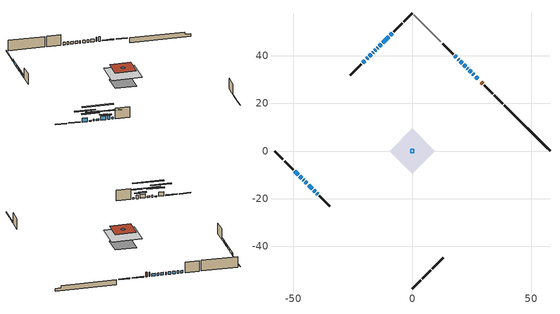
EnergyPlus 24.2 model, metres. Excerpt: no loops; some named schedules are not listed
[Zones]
conditioned space
 floor adiabatic (AdiabaticFloorConstruction): -9.53,0 0,9.53 9.53,0 0,-9.53 z3.65
 floor foundation (Slab1 construction): -6.78,0 0,6.78 6.78,0 0,-6.78 z-0.98
 wall outside (RimJoist1 construction): 0,-57.95 3.58,-54.38 / -57.95,0 -54.38,-3.58 / 0,57.95 -3.58,54.38 / 38.07,19.88 34.5,23.46 z1.21:1.51
 wall outside (RimJoist2 construction): 4.23,-53.72 7.84,-50.12 / -53.72,-4.23 -50.12,-7.84 / -4.23,53.72 -7.84,50.12 / 33.84,24.11 30.23,27.72 z1.21:1.51
 wall outside (AdiabaticWallConstruction 1): 29.58,28.38 29.12,28.83 / 28.47,29.49 28.3,29.65 z1.21:3.24
 wall outside (AdiabaticWallConstruction): 27.65,30.31 26.62,31.33 / 25.96,31.99 25.5,32.46 / 24.84,33.11 23.98,33.97 / 23.33,34.63 23.17,34.79 / 22.51,35.44 21.74,36.21 / -8.49,49.46 -9.32,48.63 / -9.98,47.98 -12.32,45.63 / -12.98,44.98 -13.79,44.16 / 21.09,36.87 20.28,37.67 / 19.63,38.32 19.26,38.69 / -14.45,43.51 -14.66,43.29 / -15.32,42.64 -15.7,42.25 / -16.36,41.6 -16.57,41.39 / -17.22,40.73 -18.02,39.93 / -18.68,39.27 -19.23,38.73 / -19.88,38.07 -20.88,37.07 / 18.61,39.35 17.87,40.09 z1.21:2.43; -49.46,-8.49 -47.9,-10.06 / -43.64,-14.32 -42.07,-15.88 z1.21:3.04; -47.24,-10.71 -46.59,-11.36 z1.21:1.49; -45.94,-12.02 -45.67,-12.29 z1.21:2; -45.01,-12.94 -44.29,-13.66 z1.21:1.85; -41.42,-16.54 -40.86,-17.1 z1.21:2.79; -40.2,-17.75 -39.73,-18.22 z1.21:1.87
 wall outside (Wall1 construction): 8.49,-49.46 12.96,-44.99 / -39.08,-18.88 -34.61,-23.34 / -21.54,36.42 -26,31.95 / 17.21,40.74 12.74,45.21 z1.21:6.09
 wall foundation (FoundationWall1 construction): 38.73,19.22,-0.98 38.73,19.22,1.21 56.03,1.92,1.21 56.03,1.92,0.23 57.95,0,0.23 57.95,0,-0.98
 wall adiabatic (Wall3 construction): 12.09,45.87 0.66,57.3 z1.21:6.09
 window (WindowConstruction): 27.65,30.31 26.62,31.33 z1.21:2.43
 window (WindowConstruction 7): 25.96,31.99 25.5,32.46 z1.21:2.43
 window (WindowConstruction 8): 24.84,33.11 23.98,33.97 z1.21:2.43
 window (WindowConstruction 9): 23.33,34.63 23.17,34.78 z1.21:2.43
 window (WindowConstruction 10): 22.51,35.44 21.75,36.21 z1.21:2.43
 window (WindowConstruction 11): -8.49,49.46 -9.32,48.63 z1.21:2.43
 window (WindowConstruction 12): -9.98,47.98 -12.32,45.63 z1.21:2.43
 window (WindowConstruction 13): -12.98,44.97 -13.79,44.16 z1.21:2.43
 window (WindowConstruction 14): -49.46,-8.49 -47.9,-10.06 z1.21:3.04
 window (WindowConstruction 15): -47.24,-10.71 -46.59,-11.36 z1.21:1.49
 window (WindowConstruction 1): 21.09,36.87 20.29,37.67 z1.21:2.43
 window (WindowConstruction 16): -45.94,-12.02 -45.67,-12.29 z1.21:2
 window (WindowConstruction 19): 19.63,38.33 19.26,38.69 z1.21:2.43
 window (WindowConstruction 20): -14.45,43.51 -14.66,43.29 z1.21:2.43
 window (WindowConstruction 21): -15.32,42.64 -15.7,42.25 z1.21:2.43
 window (WindowConstruction 22): -16.36,41.6 -16.56,41.39 z1.21:2.43
 window (WindowConstruction 23): -45.01,-12.94 -44.29,-13.66 z1.21:1.84
 window (WindowConstruction 2): -17.22,40.73 -18.02,39.93 z1.21:2.43
 window (WindowConstruction 3): -18.68,39.27 -19.22,38.73 z1.21:2.43
 window (WindowConstruction 4): -19.88,38.07 -20.88,37.07 z1.21:2.43
 window (WindowConstruction 5): -43.63,-14.32 -42.07,-15.88 z1.21:3.04
 window (WindowConstruction 6): -41.42,-16.54 -40.86,-17.09 z1.21:2.79
 window (WindowConstruction 17): -40.2,-17.75 -39.73,-18.22 z1.21:1.87
 window (WindowConstruction 18): 18.61,39.35 17.87,40.09 z1.21:2.43
 door (Door): 29.58,28.38 29.12,28.83 z1.21:3.24
 door (Door 1): 28.47,29.49 28.3,29.65 z1.21:3.24
 ceiling adiabatic (AdiabaticFloorConstruction): 0,-9.53 9.53,0 0,9.53 -9.53,0 z3.65
 roof outside (Roof1 construction): 0,6.68 -6.68,0 0,-6.68 6.68,0 z6.09
 roof outside (AdiabaticRoofConstruction): 0.66,-0.66 0.66,0.66 -0.66,0.66 -0.66,-0.66 z6.09
 skylight (SkylightConstruction): 0.65,-0.65 0.65,0.65 -0.65,0.65 -0.65,-0.65 z6.09
shading: -45.39,-12.56 -51.96,-5.99 -52.5,-6.53 -45.93,-13.1 z6.58; -44.09,-13.86 -49.74,-8.21 -50.28,-8.75 -44.63,-14.4 z5.03; -43.16,-14.79 -48.44,-9.52 -48.98,-10.05 -43.7,-15.33 z5.54; -39.7,-18.25 -49.6,-8.36 -50.13,-8.89 -40.24,-18.79 z8.33; -41.54,-16.42 -44.17,-13.78 -44.71,-14.32 -42.07,-16.96 z3.8; -40.32,-17.63 -41.95,-16 -42.49,-16.54 -40.86,-18.17 z3.54; -37.23,-20.72 -42.7,-15.25 -43.24,-15.79 -37.77,-21.26 z5.41
[Building]
Building 1: Terrain=Suburbs
[Site:Location]
Montreal Intl AP_QC: Latitude {deg}=45.47; Longitude {deg}=-73.74; Time Zone {hr}=-5; Elevation {m}=36; Keep Site Location Information=Yes
[Site:GroundTemperature:Shallow]
2.07863, -0.316383, -0.508184, 0.628371, 5.19101, 9.73239, 13.6695, 16.1636, 16.3755, 14.347, 10.5102, 6.10817
[Site:WaterMainsTemperature]
Calculation Method=Schedule; Temperature Schedule=mains temperature schedule
[Material] Roughness=Rough; Thermal Absorptance=0.9
Name | Thickness {m} | Conductivity {W/m-K} | Density {kg/m3} | Specific Heat {J/kg-K} | Solar Absorptance | Visible Absorptance
asphalt or fiberglass shingles | 0.00635 | 0.162714 | 1121.4 | 1465.45 | 0.4 | 0.4
asphalt or fiberglass shingles 1 | 0.00635 | 0.162714 | 1121.4 | 1465.45 | 0.7 | 0.7
concrete 4.0 in. | 0.1016 | 1.803125 | 2242.8 | 837.4 | 0.7 | 0.7
concrete 8.0 in. | 0.2032 | 1.803125 | 2242.8 | 837.4 | 0.7 | 0.7
door material | 0.04445 | 0.188738 | 512.64 | 1214.23 | 0.7 | 0.7
door material 1 | 0.04445 | 0.0639163 | 512.64 | 1214.23 | 0.7 | 0.7
floor covering | 0.0127 | 0.0433444 | 54.468 | 1339.84 | 0.6 | 0.6
floor rigid ins; roof rigid ins; wall rigid ins | 0.512978 | 0.029427 | 32.04 | 1214.23 | 0.7 | 0.7
floor stud and cavity | 0.1397 | 1.75129 | 37.0049 | 1207.88 | 0.7 | 0.7
furniture material conditioned space 1 | 0.1524 | 0.115458 | 640.8 | 1214.23 | 0.6 | 0.6
gypsum board | 0.0127 | 0.160291 | 801 | 837.4 | 0.6 | 0.6
osb sheathing 0.5 in. | 0.0127 | 0.115458 | 512.64 | 1214.23 | 0.7 | 0.7
osb sheathing 0.5 in. 1 | 0.0127 | 0.115458 | 512.64 | 1214.23 | 0.4 | 0.4
osb sheathing 0.75 in. | 0.01905 | 0.115458 | 512.64 | 1214.23 | 0.7 | 0.7
rim joist stud and cavity | 0.0508 | 0.107068 | 50.32683 | 1063.81 | 0.6 | 0.6
rim joist stud and cavity 1 | 0.0508 | 0.126838 | 50.32683 | 1063.81 | 0.6 | 0.6
roof stud and cavity | 0.2032 | 0.242979 | 78.34581 | 1123.46 | 0.7 | 0.7
roof stud and cavity 1 | 0.18415 | 1.7868 | 37.0049 | 1207.88 | 0.6 | 0.6
wall stud and cavity | 0.1397 | 0.0962846 | 139.0536 | 1170.24 | 0.7 | 0.7
wall stud and cavity 1 | 0.1397 | 0.0865624 | 139.0536 | 1170.24 | 0.7 | 0.7
wall stud and cavity 2 | 0.0889 | 0.380278 | 52.3479 | 1209.89 | 0.7 | 0.7
wall stud and cavity 3 | 0.0889 | 0.391764 | 83.0341 | 1211.67 | 0.7 | 0.7
wood siding | 0.0254 | 0.102417 | 544.68 | 1172.36 | 0.4 | 0.4
wood siding 1; wood siding 2; wood siding 3 | 0.0254 | 0.102417 | 544.68 | 1172.36 | 0.7 | 0.7
[WindowMaterial:SimpleGlazingSystem]
Name | U-Factor {W/m2-K} | Solar Heat Gain Coefficient
SkylightMaterial | 3.01054 | 0.7004
WindowMaterial | 5.42874 | 0.68
WindowMaterial 1 | 5.36741 | 0.66
WindowMaterial 10 | 5.36457 | 0.66
WindowMaterial 11 | 5.09146 | 0.6
WindowMaterial 12 | 4.014346 | 0.38
WindowMaterial 13 | 4.41294 | 0.46
WindowMaterial 14 | 5.28224 | 0.67
WindowMaterial 15 | 3.30573 | 0.65
WindowMaterial 16 | 3.034891 | 0.48
WindowMaterial 17 | 3.068959 | 0.4
WindowMaterial 18 | 3.026374 | 0.48
WindowMaterial 19 | 3.07407 | 0.4
WindowMaterial 2 | 5.23568 | 0.63
WindowMaterial 20 | 3.02808 | 0.48
WindowMaterial 3 | 5.49119 | 0.69
WindowMaterial 4 | 5.79042 | 0.75
WindowMaterial 5 | 5.31347 | 0.65
WindowMaterial 6 | 2.23202 | 0.34
WindowMaterial 7 | 2.0702 | 0.37
WindowMaterial 8 | 2.61813 | 0.23
WindowMaterial 9 | 2.07928 | 0.37
[Construction]
AdiabaticFloorConstruction: floor stud and cavity, floor rigid ins, osb sheathing 0.75 in., floor covering
AdiabaticRoofConstruction: asphalt or fiberglass shingles 1, roof rigid ins, osb sheathing 0.75 in., roof stud and cavity 1
AdiabaticWallConstruction: wood siding 2, wall rigid ins, wall stud and cavity 2, gypsum board
AdiabaticWallConstruction 1: wood siding 3, wall rigid ins, wall stud and cavity 2, gypsum board
Door: door material
Door 1: door material 1
FoundationWall1 construction: concrete 8.0 in.
furniture construction conditioned space 1: furniture material conditioned space 1
PartitionWallConstruction: gypsum board, wall stud and cavity 3, gypsum board
RimJoist1 construction: wood siding 1, rim joist stud and cavity
RimJoist2 construction: wood siding 1, rim joist stud and cavity 1
Roof1 construction: asphalt or fiberglass shingles, osb sheathing 0.75 in., roof stud and cavity, gypsum board
SkylightConstruction: SkylightMaterial
Slab1 construction: concrete 4.0 in.
Wall1 construction: wood siding, osb sheathing 0.5 in., wall stud and cavity, gypsum board
Wall3 construction: osb sheathing 0.5 in. 1, wall stud and cavity 1, gypsum board
WindowConstruction: WindowMaterial
WindowConstruction 1; WindowConstruction 2: WindowMaterial 1
WindowConstruction 10: WindowMaterial 9
WindowConstruction 11: WindowMaterial 10
WindowConstruction 12; WindowConstruction 14; WindowConstruction 5: WindowMaterial 4
WindowConstruction 13: WindowMaterial 11
WindowConstruction 15: WindowMaterial 12
WindowConstruction 16: WindowMaterial 13
WindowConstruction 17: WindowMaterial 14
WindowConstruction 18: WindowMaterial 15
WindowConstruction 19: WindowMaterial 16
WindowConstruction 20: WindowMaterial 17
WindowConstruction 21: WindowMaterial 18
WindowConstruction 22: WindowMaterial 19
WindowConstruction 23: WindowMaterial 20
WindowConstruction 3: WindowMaterial 2
WindowConstruction 4: WindowMaterial 3
WindowConstruction 6: WindowMaterial 5
WindowConstruction 7: WindowMaterial 6
WindowConstruction 8: WindowMaterial 7
WindowConstruction 9: WindowMaterial 8
[Zone]
conditioned space: Multiplier=1; Volume {m3}=764.3; Part of Total Floor Area=Yes
[Space]
conditioned space 1: Zone=conditioned space; Volume {m3}=764.3
[SurfaceProperty:ExposedFoundationPerimeter]
Slab1: Exposed Perimeter Calculation Method=TotalExposedPerimeter; Total Exposed Perimeter {m}=27.188
[InternalMass] Zone or ZoneList=conditioned space; Space or SpaceList=conditioned space 1
Name | Construction | Surface Area {m2}
furniture mass conditioned space 1 | furniture construction conditioned space 1 | 109.488
partition wall mass | PartitionWallConstruction | 273.72
[Lights]
interior lighting: Zone or ZoneList or Space or SpaceList=conditioned space 1; Schedule=interior lighting schedule; Design Level Calculation Method=LightingLevel; Lighting Level {W}=343.2; Return Air Fraction=0; Fraction Radiant=0.6; Fraction Visible=0.2; Fraction Replaceable=1
[People]
occupants: Zone or ZoneList or Space or SpaceList=conditioned space 1; Number of People Schedule=occupants schedule; Number of People Calculation Method=People; Number of People=3; Fraction Radiant=0.314171; Sensible Heat Fraction=0.56303; Activity Level Schedule=occupants activity schedule; Carbon Dioxide Generation Rate {m3/s-W}=0; Enable ASHRAE 55 Comfort Warnings=No; Mean Radiant Temperature Calculation Type=EnclosureAveraged
[ElectricEquipment] Zone or ZoneList or Space or SpaceList=conditioned space 1; Design Level Calculation Method=EquipmentLevel
Name | Schedule | Design Level {W} | Fraction Latent | Fraction Radiant | Fraction Lost
clothes dryer | clothes dryer schedule | 140.772 | 0.015 | 0.081 | 0.85
clothes washer | clothes washer schedule | 32.1985 | 0.03 | 0.162 | 0.7
cooking range | cooking range schedule | 208.969 | 0.08 | 0.432 | 0.2
dishwasher | dishwasher schedule | 66.8632 | 0.3 | 0.18 | 0.4
fridge | fridge schedule | 72.9452 | 0 | 0.6 | 0
mech vent bath fan 0 | mech vent bath fan 0 schedule | 50.2 | 0 | 0 | 1
mech vent bath fan 1 | mech vent bath fan 1 schedule | 50.2 | 0 | 0 | 1
mech vent house fan | mech vent house fan schedule | 0 | 0 | 0 | 1
mech vent house fan cfis | mech vent house fan cfis schedule | 0 | 0 | 0 | 0
misc plug loads | misc plug loads schedule | 494.7 | 0.045 | 0.513 | 0.1
whole house fan | Always On Discrete | 0 | 0 | 0 | 1
[OtherEquipment] Zone or ZoneList or Space or SpaceList=conditioned space 1; Design Level Calculation Method=EquipmentLevel
Name | Fuel Type | Schedule | Design Level {W} | Fraction Latent | Fraction Radiant | Fraction Lost
clothes dryer 1 | Electricity | clothes dryer schedule | 0 | 0.015 | 0.081 | 0.85
cooking range 1 | Electricity | cooking range schedule | 0 | 0.08 | 0.432 | 0.2
general water use latent | None | general water use schedule | 59.3978 | 1 | 0 | 0
general water use sensible | None | general water use schedule | -58.539 | 0 | 0.6 | 0
mech vent house fan latent load | None | Always On Discrete | 0 | 1 | 0 | 0
mech vent house fan sensible load | None | Always On Discrete | 0 | 0 | 0 | 0
water heater energy adjustment1 | NaturalGas | Always On Discrete | 0.01 | 0 | 0 | 1
[ZoneInfiltration:DesignFlowRate] Zone or ZoneList or Space or SpaceList=conditioned space 1; Schedule=Always On Discrete; Design Flow Rate Calculation Method=Flow/Zone; Design Flow Rate {m3/s}=0
infil flow; natural vent flow; whole house fan flow
[Foundation:Kiva]
Foundation Kiva 1: Initial Indoor Air Temperature {C}=18; Wall Height Above Grade {m}=1.21; Wall Depth Below Slab {m}=0.2032
[Foundation:Kiva:Settings]
Soil Conductivity {W/m-K}=0.849921; Soil Density {kg/m3}=1842.3; Soil Specific Heat {J/kg-K}=418.7; Ground Solar Absorptivity=0.9; Ground Thermal Absorptivity=0.9; Ground Surface Roughness {m}=0.03; Far-Field Width {m}=40; Deep-Ground Boundary Condition=ZeroFlux; Deep-Ground Depth {m}=40; Minimum Cell Dimension {m}=0.2; Maximum Cell Growth Coefficient=3; Simulation Timestep=Timestep
[Exterior:Lights]
exterior lighting: Schedule=exterior lighting schedule; Design Level {W}=75.6
[Schedule:Week:Daily]
interior lighting schedule Week Rule - Jan1-Jan27: interior lighting schedule day, interior lighting schedule day, interior lighting schedule day, interior lighting schedule day, interior lighting schedule day, interior lighting schedule day, interior lighting schedule day, interior lighting schedule default day, interior lighting schedule default day, interior lighting schedule default day, interior lighting schedule default day, interior lighting schedule default day
interior lighting schedule Week Rule - Jan28-Feb3: interior lighting schedule day, interior lighting schedule day, interior lighting schedule day, interior lighting schedule day, interior lighting schedule day 1, interior lighting schedule day 1, interior lighting schedule day 1, interior lighting schedule default day, interior lighting schedule default day, interior lighting schedule default day, interior lighting schedule default day, interior lighting schedule default day
interior lighting schedule Week Rule - Feb4-Feb24: interior lighting schedule day 1, interior lighting schedule day 1, interior lighting schedule day 1, interior lighting schedule day 1, interior lighting schedule day 1, interior lighting schedule day 1, interior lighting schedule day 1, interior lighting schedule default day, interior lighting schedule default day, interior lighting schedule default day, interior lighting schedule default day, interior lighting schedule default day
interior lighting schedule Week Rule - Feb25-Mar3: interior lighting schedule day 1, interior lighting schedule day 1, interior lighting schedule day 1, interior lighting schedule day 1, interior lighting schedule day 2, interior lighting schedule day 2, interior lighting schedule day 2, interior lighting schedule default day, interior lighting schedule default day, interior lighting schedule default day, interior lighting schedule default day, interior lighting schedule default day
interior lighting schedule Week Rule - Mar4-Mar31: interior lighting schedule day 2, interior lighting schedule day 2, interior lighting schedule day 2, interior lighting schedule day 2, interior lighting schedule day 2, interior lighting schedule day 2, interior lighting schedule day 2, interior lighting schedule default day, interior lighting schedule default day, interior lighting schedule default day, interior lighting schedule default day, interior lighting schedule default day
interior lighting schedule Week Rule - Apr1-Apr28: interior lighting schedule day 3, interior lighting schedule day 3, interior lighting schedule day 3, interior lighting schedule day 3, interior lighting schedule day 3, interior lighting schedule day 3, interior lighting schedule day 3, interior lighting schedule default day, interior lighting schedule default day, interior lighting schedule default day, interior lighting schedule default day, interior lighting schedule default day
interior lighting schedule Week Rule - Apr29-May5: interior lighting schedule day 3, interior lighting schedule day 3, interior lighting schedule day 4, interior lighting schedule day 4, interior lighting schedule day 4, interior lighting schedule day 4, interior lighting schedule day 4, interior lighting schedule default day, interior lighting schedule default day, interior lighting schedule default day, interior lighting schedule default day, interior lighting schedule default day
interior lighting schedule Week Rule - May6-May26: interior lighting schedule day 4, interior lighting schedule day 4, interior lighting schedule day 4, interior lighting schedule day 4, interior lighting schedule day 4, interior lighting schedule day 4, interior lighting schedule day 4, interior lighting schedule default day, interior lighting schedule default day, interior lighting schedule default day, interior lighting schedule default day, interior lighting schedule default day
interior lighting schedule Week Rule - May27-Jun2: interior lighting schedule day 4, interior lighting schedule day 4, interior lighting schedule day 4, interior lighting schedule day 4, interior lighting schedule day 4, interior lighting schedule day 5, interior lighting schedule day 5, interior lighting schedule default day, interior lighting schedule default day, interior lighting schedule default day, interior lighting schedule default day, interior lighting schedule default day
interior lighting schedule Week Rule - Jun3-Jun30: interior lighting schedule day 5, interior lighting schedule day 5, interior lighting schedule day 5, interior lighting schedule day 5, interior lighting schedule day 5, interior lighting schedule day 5, interior lighting schedule day 5, interior lighting schedule default day, interior lighting schedule default day, interior lighting schedule default day, interior lighting schedule default day, interior lighting schedule default day
interior lighting schedule Week Rule - Jul1-Jul28: interior lighting schedule day 6, interior lighting schedule day 6, interior lighting schedule day 6, interior lighting schedule day 6, interior lighting schedule day 6, interior lighting schedule day 6, interior lighting schedule day 6, interior lighting schedule default day, interior lighting schedule default day, interior lighting schedule default day, interior lighting schedule default day, interior lighting schedule default day
interior lighting schedule Week Rule - Jul29-Aug4: interior lighting schedule day 6, interior lighting schedule day 6, interior lighting schedule day 6, interior lighting schedule day 7, interior lighting schedule day 7, interior lighting schedule day 7, interior lighting schedule day 7, interior lighting schedule default day, interior lighting schedule default day, interior lighting schedule default day, interior lighting schedule default day, interior lighting schedule default day
interior lighting schedule Week Rule - Aug5-Aug25: interior lighting schedule day 7, interior lighting schedule day 7, interior lighting schedule day 7, interior lighting schedule day 7, interior lighting schedule day 7, interior lighting schedule day 7, interior lighting schedule day 7, interior lighting schedule default day, interior lighting schedule default day, interior lighting schedule default day, interior lighting schedule default day, interior lighting schedule default day
interior lighting schedule Week Rule - Aug26-Sep1: interior lighting schedule day 7, interior lighting schedule day 7, interior lighting schedule day 7, interior lighting schedule day 7, interior lighting schedule day 7, interior lighting schedule day 7, interior lighting schedule day 8, interior lighting schedule default day, interior lighting schedule default day, interior lighting schedule default day, interior lighting schedule default day, interior lighting schedule default day
interior lighting schedule Week Rule - Sep2-Sep29: interior lighting schedule day 8, interior lighting schedule day 8, interior lighting schedule day 8, interior lighting schedule day 8, interior lighting schedule day 8, interior lighting schedule day 8, interior lighting schedule day 8, interior lighting schedule default day, interior lighting schedule default day, interior lighting schedule default day, interior lighting schedule default day, interior lighting schedule default day
interior lighting schedule Week Rule - Sep30-Oct6: interior lighting schedule day 8, interior lighting schedule day 9, interior lighting schedule day 9, interior lighting schedule day 9, interior lighting schedule day 9, interior lighting schedule day 9, interior lighting schedule day 9, interior lighting schedule default day, interior lighting schedule default day, interior lighting schedule default day, interior lighting schedule default day, interior lighting schedule default day
interior lighting schedule Week Rule - Oct7-Oct27: interior lighting schedule day 9, interior lighting schedule day 9, interior lighting schedule day 9, interior lighting schedule day 9, interior lighting schedule day 9, interior lighting schedule day 9, interior lighting schedule day 9, interior lighting schedule default day, interior lighting schedule default day, interior lighting schedule default day, interior lighting schedule default day, interior lighting schedule default day
interior lighting schedule Week Rule - Oct28-Nov3: interior lighting schedule day 9, interior lighting schedule day 9, interior lighting schedule day 9, interior lighting schedule day 9, interior lighting schedule day 10, interior lighting schedule day 10, interior lighting schedule day 10, interior lighting schedule default day, interior lighting schedule default day, interior lighting schedule default day, interior lighting schedule default day, interior lighting schedule default day
interior lighting schedule Week Rule - Nov4-Nov24: interior lighting schedule day 10, interior lighting schedule day 10, interior lighting schedule day 10, interior lighting schedule day 10, interior lighting schedule day 10, interior lighting schedule day 10, interior lighting schedule day 10, interior lighting schedule default day, interior lighting schedule default day, interior lighting schedule default day, interior lighting schedule default day, interior lighting schedule default day
interior lighting schedule Week Rule - Nov25-Dec1: interior lighting schedule day 10, interior lighting schedule day 10, interior lighting schedule day 10, interior lighting schedule day 10, interior lighting schedule day 10, interior lighting schedule day 10, interior lighting schedule day 11, interior lighting schedule default day, interior lighting schedule default day, interior lighting schedule default day, interior lighting schedule default day, interior lighting schedule default day
interior lighting schedule Week Rule - Dec2-Dec31: interior lighting schedule day 11, interior lighting schedule day 11, interior lighting schedule day 11, interior lighting schedule day 11, interior lighting schedule day 11, interior lighting schedule day 11, interior lighting schedule day 11, interior lighting schedule default day, interior lighting schedule default day, interior lighting schedule default day, interior lighting schedule default day, interior lighting schedule default day
occupants schedule Week Rule - Jan1-Dec31: occupants schedule day, occupants schedule day, occupants schedule day, occupants schedule day, occupants schedule day, occupants schedule day, occupants schedule day, occupants schedule default day, occupants schedule default day, occupants schedule default day, occupants schedule default day, occupants schedule default day
clothes dryer schedule Week Rule - Jan1-Dec31: clothes dryer schedule day, clothes dryer schedule day, clothes dryer schedule day, clothes dryer schedule day, clothes dryer schedule day, clothes dryer schedule day, clothes dryer schedule day, clothes dryer schedule default day, clothes dryer schedule default day, clothes dryer schedule default day, clothes dryer schedule default day, clothes dryer schedule default day
clothes washer schedule Week Rule - Jan1-Dec31: clothes washer schedule day, clothes washer schedule day, clothes washer schedule day, clothes washer schedule day, clothes washer schedule day, clothes washer schedule day, clothes washer schedule day, clothes washer schedule default day, clothes washer schedule default day, clothes washer schedule default day, clothes washer schedule default day, clothes washer schedule default day
cooking range schedule Week Rule - Jan1-Dec31: cooking range schedule day, cooking range schedule day, cooking range schedule day, cooking range schedule day, cooking range schedule day, cooking range schedule day, cooking range schedule day, cooking range schedule default day, cooking range schedule default day, cooking range schedule default day, cooking range schedule default day, cooking range schedule default day
dishwasher schedule Week Rule - Jan1-Dec31: dishwasher schedule day, dishwasher schedule day, dishwasher schedule day, dishwasher schedule day, dishwasher schedule day, dishwasher schedule day, dishwasher schedule day, dishwasher schedule default day, dishwasher schedule default day, dishwasher schedule default day, dishwasher schedule default day, dishwasher schedule default day
mech vent bath fan 0 schedule Week Rule - Jan1-Dec31: mech vent bath fan 0 schedule day, mech vent bath fan 0 schedule day, mech vent bath fan 0 schedule day, mech vent bath fan 0 schedule day, mech vent bath fan 0 schedule day, mech vent bath fan 0 schedule day, mech vent bath fan 0 schedule day, mech vent bath fan 0 schedule default day, mech vent bath fan 0 schedule default day, mech vent bath fan 0 schedule default day, mech vent bath fan 0 schedule default day, mech vent bath fan 0 schedule default day
mech vent bath fan 1 schedule Week Rule - Jan1-Dec31: mech vent bath fan 1 schedule day, mech vent bath fan 1 schedule day, mech vent bath fan 1 schedule day, mech vent bath fan 1 schedule day, mech vent bath fan 1 schedule day, mech vent bath fan 1 schedule day, mech vent bath fan 1 schedule day, mech vent bath fan 1 schedule default day, mech vent bath fan 1 schedule default day, mech vent bath fan 1 schedule default day, mech vent bath fan 1 schedule default day, mech vent bath fan 1 schedule default day
misc plug loads schedule Week Rule - Jan1-Dec31: misc plug loads schedule day, misc plug loads schedule day, misc plug loads schedule day, misc plug loads schedule day, misc plug loads schedule day, misc plug loads schedule day, misc plug loads schedule day, misc plug loads schedule default day, misc plug loads schedule default day, misc plug loads schedule default day, misc plug loads schedule default day, misc plug loads schedule default day
general water use schedule Week Rule - Jan1-Dec31: general water use schedule day, general water use schedule day, general water use schedule day, general water use schedule day, general water use schedule day, general water use schedule day, general water use schedule day, general water use schedule default day, general water use schedule default day, general water use schedule default day, general water use schedule default day, general water use schedule default day
exterior lighting schedule Week Rule - Jan1-Jan27: exterior lighting schedule day, exterior lighting schedule day, exterior lighting schedule day, exterior lighting schedule day, exterior lighting schedule day, exterior lighting schedule day, exterior lighting schedule day, exterior lighting schedule default day, exterior lighting schedule default day, exterior lighting schedule default day, exterior lighting schedule default day, exterior lighting schedule default day
exterior lighting schedule Week Rule - Jan28-Feb3: exterior lighting schedule day, exterior lighting schedule day, exterior lighting schedule day, exterior lighting schedule day, exterior lighting schedule day 1, exterior lighting schedule day 1, exterior lighting schedule day 1, exterior lighting schedule default day, exterior lighting schedule default day, exterior lighting schedule default day, exterior lighting schedule default day, exterior lighting schedule default day
exterior lighting schedule Week Rule - Feb4-Feb24: exterior lighting schedule day 1, exterior lighting schedule day 1, exterior lighting schedule day 1, exterior lighting schedule day 1, exterior lighting schedule day 1, exterior lighting schedule day 1, exterior lighting schedule day 1, exterior lighting schedule default day, exterior lighting schedule default day, exterior lighting schedule default day, exterior lighting schedule default day, exterior lighting schedule default day
exterior lighting schedule Week Rule - Feb25-Mar3: exterior lighting schedule day 1, exterior lighting schedule day 1, exterior lighting schedule day 1, exterior lighting schedule day 1, exterior lighting schedule day 2, exterior lighting schedule day 2, exterior lighting schedule day 2, exterior lighting schedule default day, exterior lighting schedule default day, exterior lighting schedule default day, exterior lighting schedule default day, exterior lighting schedule default day
exterior lighting schedule Week Rule - Mar4-Mar31: exterior lighting schedule day 2, exterior lighting schedule day 2, exterior lighting schedule day 2, exterior lighting schedule day 2, exterior lighting schedule day 2, exterior lighting schedule day 2, exterior lighting schedule day 2, exterior lighting schedule default day, exterior lighting schedule default day, exterior lighting schedule default day, exterior lighting schedule default day, exterior lighting schedule default day
exterior lighting schedule Week Rule - Apr1-Apr28: exterior lighting schedule day 3, exterior lighting schedule day 3, exterior lighting schedule day 3, exterior lighting schedule day 3, exterior lighting schedule day 3, exterior lighting schedule day 3, exterior lighting schedule day 3, exterior lighting schedule default day, exterior lighting schedule default day, exterior lighting schedule default day, exterior lighting schedule default day, exterior lighting schedule default day
exterior lighting schedule Week Rule - Apr29-May5: exterior lighting schedule day 3, exterior lighting schedule day 3, exterior lighting schedule day 4, exterior lighting schedule day 4, exterior lighting schedule day 4, exterior lighting schedule day 4, exterior lighting schedule day 4, exterior lighting schedule default day, exterior lighting schedule default day, exterior lighting schedule default day, exterior lighting schedule default day, exterior lighting schedule default day
exterior lighting schedule Week Rule - May6-May26: exterior lighting schedule day 4, exterior lighting schedule day 4, exterior lighting schedule day 4, exterior lighting schedule day 4, exterior lighting schedule day 4, exterior lighting schedule day 4, exterior lighting schedule day 4, exterior lighting schedule default day, exterior lighting schedule default day, exterior lighting schedule default day, exterior lighting schedule default day, exterior lighting schedule default day
exterior lighting schedule Week Rule - May27-Jun2: exterior lighting schedule day 4, exterior lighting schedule day 4, exterior lighting schedule day 4, exterior lighting schedule day 4, exterior lighting schedule day 4, exterior lighting schedule day 5, exterior lighting schedule day 5, exterior lighting schedule default day, exterior lighting schedule default day, exterior lighting schedule default day, exterior lighting schedule default day, exterior lighting schedule default day
exterior lighting schedule Week Rule - Jun3-Jun30: exterior lighting schedule day 5, exterior lighting schedule day 5, exterior lighting schedule day 5, exterior lighting schedule day 5, exterior lighting schedule day 5, exterior lighting schedule day 5, exterior lighting schedule day 5, exterior lighting schedule default day, exterior lighting schedule default day, exterior lighting schedule default day, exterior lighting schedule default day, exterior lighting schedule default day
exterior lighting schedule Week Rule - Jul1-Jul28: exterior lighting schedule day 6, exterior lighting schedule day 6, exterior lighting schedule day 6, exterior lighting schedule day 6, exterior lighting schedule day 6, exterior lighting schedule day 6, exterior lighting schedule day 6, exterior lighting schedule default day, exterior lighting schedule default day, exterior lighting schedule default day, exterior lighting schedule default day, exterior lighting schedule default day
exterior lighting schedule Week Rule - Jul29-Aug4: exterior lighting schedule day 6, exterior lighting schedule day 6, exterior lighting schedule day 6, exterior lighting schedule day 7, exterior lighting schedule day 7, exterior lighting schedule day 7, exterior lighting schedule day 7, exterior lighting schedule default day, exterior lighting schedule default day, exterior lighting schedule default day, exterior lighting schedule default day, exterior lighting schedule default day
exterior lighting schedule Week Rule - Aug5-Aug25: exterior lighting schedule day 7, exterior lighting schedule day 7, exterior lighting schedule day 7, exterior lighting schedule day 7, exterior lighting schedule day 7, exterior lighting schedule day 7, exterior lighting schedule day 7, exterior lighting schedule default day, exterior lighting schedule default day, exterior lighting schedule default day, exterior lighting schedule default day, exterior lighting schedule default day
exterior lighting schedule Week Rule - Aug26-Sep1: exterior lighting schedule day 7, exterior lighting schedule day 7, exterior lighting schedule day 7, exterior lighting schedule day 7, exterior lighting schedule day 7, exterior lighting schedule day 7, exterior lighting schedule day 8, exterior lighting schedule default day, exterior lighting schedule default day, exterior lighting schedule default day, exterior lighting schedule default day, exterior lighting schedule default day
exterior lighting schedule Week Rule - Sep2-Sep29: exterior lighting schedule day 8, exterior lighting schedule day 8, exterior lighting schedule day 8, exterior lighting schedule day 8, exterior lighting schedule day 8, exterior lighting schedule day 8, exterior lighting schedule day 8, exterior lighting schedule default day, exterior lighting schedule default day, exterior lighting schedule default day, exterior lighting schedule default day, exterior lighting schedule default day
exterior lighting schedule Week Rule - Sep30-Oct6: exterior lighting schedule day 8, exterior lighting schedule day 9, exterior lighting schedule day 9, exterior lighting schedule day 9, exterior lighting schedule day 9, exterior lighting schedule day 9, exterior lighting schedule day 9, exterior lighting schedule default day, exterior lighting schedule default day, exterior lighting schedule default day, exterior lighting schedule default day, exterior lighting schedule default day
exterior lighting schedule Week Rule - Oct7-Oct27: exterior lighting schedule day 9, exterior lighting schedule day 9, exterior lighting schedule day 9, exterior lighting schedule day 9, exterior lighting schedule day 9, exterior lighting schedule day 9, exterior lighting schedule day 9, exterior lighting schedule default day, exterior lighting schedule default day, exterior lighting schedule default day, exterior lighting schedule default day, exterior lighting schedule default day
[Schedule:Year]
interior lighting schedule: interior lighting schedule Week Rule - Jan1-Jan27, 1, 1, 1, 27, interior lighting schedule Week Rule - Jan28-Feb3, 1, 28, 2, 3, interior lighting schedule Week Rule - Feb4-Feb24, 2, 4, 2, 24, interior lighting schedule Week Rule - Feb25-Mar3, 2, 25, 3, 3, interior lighting schedule Week Rule - Mar4-Mar31, 3, 4, 3, 31, interior lighting schedule Week Rule - Apr1-Apr28, 4, 1, 4, 28, interior lighting schedule Week Rule - Apr29-May5, 4, 29, 5, 5, interior lighting schedule Week Rule - May6-May26, 5, 6, 5, 26, interior lighting schedule Week Rule - May27-Jun2, 5, 27, 6, 2, interior lighting schedule Week Rule - Jun3-Jun30, 6, 3, 6, 30, interior lighting schedule Week Rule - Jul1-Jul28, 7, 1, 7, 28, interior lighting schedule Week Rule - Jul29-Aug4, 7, 29, 8, 4, interior lighting schedule Week Rule - Aug5-Aug25, 8, 5, 8, 25, interior lighting schedule Week Rule - Aug26-Sep1, 8, 26, 9, 1, interior lighting schedule Week Rule - Sep2-Sep29, 9, 2, 9, 29, interior lighting schedule Week Rule - Sep30-Oct6, 9, 30, 10, 6, interior lighting schedule Week Rule - Oct7-Oct27, 10, 7, 10, 27, interior lighting schedule Week Rule - Oct28-Nov3, 10, 28, 11, 3, interior lighting schedule Week Rule - Nov4-Nov24, 11, 4, 11, 24, interior lighting schedule Week Rule - Nov25-Dec1, 11, 25, 12, 1, interior lighting schedule Week Rule - Dec2-Dec31, 12, 2, 12, 31
occupants schedule: occupants schedule Week Rule - Jan1-Dec31, 1, 1, 12, 31
clothes dryer schedule: clothes dryer schedule Week Rule - Jan1-Dec31, 1, 1, 12, 31
clothes washer schedule: clothes washer schedule Week Rule - Jan1-Dec31, 1, 1, 12, 31
cooking range schedule: cooking range schedule Week Rule - Jan1-Dec31, 1, 1, 12, 31
dishwasher schedule: dishwasher schedule Week Rule - Jan1-Dec31, 1, 1, 12, 31
mech vent bath fan 0 schedule: mech vent bath fan 0 schedule Week Rule - Jan1-Dec31, 1, 1, 12, 31
mech vent bath fan 1 schedule: mech vent bath fan 1 schedule Week Rule - Jan1-Dec31, 1, 1, 12, 31
misc plug loads schedule: misc plug loads schedule Week Rule - Jan1-Dec31, 1, 1, 12, 31
general water use schedule: general water use schedule Week Rule - Jan1-Dec31, 1, 1, 12, 31
exterior lighting schedule: exterior lighting schedule Week Rule - Jan1-Jan27, 1, 1, 1, 27, exterior lighting schedule Week Rule - Jan28-Feb3, 1, 28, 2, 3, exterior lighting schedule Week Rule - Feb4-Feb24, 2, 4, 2, 24, exterior lighting schedule Week Rule - Feb25-Mar3, 2, 25, 3, 3, exterior lighting schedule Week Rule - Mar4-Mar31, 3, 4, 3, 31, exterior lighting schedule Week Rule - Apr1-Apr28, 4, 1, 4, 28, exterior lighting schedule Week Rule - Apr29-May5, 4, 29, 5, 5, exterior lighting schedule Week Rule - May6-May26, 5, 6, 5, 26, exterior lighting schedule Week Rule - May27-Jun2, 5, 27, 6, 2, exterior lighting schedule Week Rule - Jun3-Jun30, 6, 3, 6, 30, exterior lighting schedule Week Rule - Jul1-Jul28, 7, 1, 7, 28, exterior lighting schedule Week Rule - Jul29-Aug4, 7, 29, 8, 4, exterior lighting schedule Week Rule - Aug5-Aug25, 8, 5, 8, 25, exterior lighting schedule Week Rule - Aug26-Sep1, 8, 26, 9, 1, exterior lighting schedule Week Rule - Sep2-Sep29, 9, 2, 9, 29, exterior lighting schedule Week Rule - Sep30-Oct6, 9, 30, 10, 6, exterior lighting schedule Week Rule - Oct7-Oct27, 10, 7, 10, 27, exterior lighting schedule Week Rule - Oct28-Nov3, 10, 28, 11, 3, exterior lighting schedule Week Rule - Nov4-Nov24, 11, 4, 11, 24, exterior lighting schedule Week Rule - Nov25-Dec1, 11, 25, 12, 1, exterior lighting schedule Week Rule - Dec2-Dec31, 12, 2, 12, 31
[Schedule:Constant]
Name | Hourly Value
occupants activity schedule | 117.228
fridge schedule | 0
mech vent house fan schedule; mech vent house fan cfis schedule; Always On Discrete | 1
[Schedule:Compact]
mains temperature schedule: Through: 01/01, For: AllDays, Until: 24:00, 6.56833, Through: 01/02, For: AllDays, Until: 24:00, 6.48722, Through: 01/03, For: AllDays, Until: 24:00, 6.40722, Through: 01/04, For: AllDays, Until: 24:00, 6.32889, Through: 01/05, For: AllDays, Until: 24:00, 6.25167, Through: 01/06, For: AllDays, Until: 24:00, 6.17611, Through: 01/07, For: AllDays, Until: 24:00, 6.10222, Through: 01/08, For: AllDays, Until: 24:00, 6.02944, Through: 01/09, For: AllDays, Until: 24:00, 5.95833, Through: 01/10, For: AllDays, Until: 24:00, 5.88889, Through: 01/11, For: AllDays, Until: 24:00, 5.82056, Through: 01/12, For: AllDays, Until: 24:00, 5.75444, Through: 01/13, For: AllDays, Until: 24:00, 5.68944, Through: 01/14, For: AllDays, Until: 24:00, 5.62611, Through: 01/15, For: AllDays, Until: 24:00, 5.56444, Through: 01/16, For: AllDays, Until: 24:00, 5.50444, Through: 01/17, For: AllDays, Until: 24:00, 5.44611, Through: 01/18, For: AllDays, Until: 24:00, 5.38944, Through: 01/19, For: AllDays, Until: 24:00, 5.33389, Through: 01/20, For: AllDays, Until: 24:00, 5.28111, Through: 01/21, For: AllDays, Until: 24:00, 5.22944, Through: 01/22, For: AllDays, Until: 24:00, 5.17944, Through: 01/23, For: AllDays, Until: 24:00, 5.13111, Through: 01/24, For: AllDays, Until: 24:00, 5.085, Through: 01/25, For: AllDays, Until: 24:00, 5.04056, Through: 01/26, For: AllDays, Until: 24:00, 4.99778, Through: 01/27, For: AllDays, Until: 24:00, 4.95667, Through: 01/28, For: AllDays, Until: 24:00, 4.91778, Through: 01/29, For: AllDays, Until: 24:00, 4.88056, Through: 01/30, For: AllDays, Until: 24:00, 4.845, Through: 01/31, For: AllDays, Until: 24:00, 4.81167, Through: 02/01, For: AllDays, Until: 24:00, 4.77944, Through: 02/02, For: AllDays, Until: 24:00, 4.75, Through: 02/03, For: AllDays, Until: 24:00, 4.72167, Through: 02/04, For: AllDays, Until: 24:00, 4.69611, Through: 02/05, For: AllDays, Until: 24:00, 4.67167, Through: 02/06, For: AllDays, Until: 24:00, 4.64944, Through: 02/07, For: AllDays, Until: 24:00, 4.62889, Through: 02/08, For: AllDays, Until: 24:00, 4.61056, Through: 02/09, For: AllDays, Until: 24:00, 4.59389, Through: 02/10, For: AllDays, Until: 24:00, 4.57944, Through: 02/11, For: AllDays, Until: 24:00, 4.56667, Through: 02/12, For: AllDays, Until: 24:00, 4.55611, Through: 02/13, For: AllDays, Until: 24:00, 4.54722, Through: 02/14, For: AllDays, Until: 24:00, 4.54056, Through: 02/15, For: AllDays, Until: 24:00, 4.53556, Through: 02/16, For: AllDays, Until: 24:00, 4.53278, Through: 02/17, For: AllDays, Until: 24:00, 4.53167, Through: 02/18, For: AllDays, Until: 24:00, 4.53278, Through: 02/19, For: AllDays, Until: 24:00, 4.53556, Through: 02/20, For: AllDays, Until: 24:00, 4.54056, Through: 02/21, For: AllDays, Until: 24:00, 4.54722, Through: 02/22, For: AllDays, Until: 24:00, 4.55611, Through: 02/23, For: AllDays, Until: 24:00, 4.56667, Through: 02/24, For: AllDays, Until: 24:00, 4.57944, Through: 02/25, For: AllDays, Until: 24:00, 4.59389, Through: 02/26, For: AllDays, Until: 24:00, 4.61056, Through: 02/27, For: AllDays, Until: 24:00, 4.62889, Through: 02/28, For: AllDays, Until: 24:00, 4.64889, Through: 03/01, For: AllDays, Until: 24:00, 4.67111, Through: 03/02, For: AllDays, Until: 24:00, 4.69556, Through: 03/03, For: AllDays, Until: 24:00, 4.72167, Through: 03/04, For: AllDays, Until: 24:00, 4.74944, Through: 03/05, For: AllDays, Until: 24:00, 4.77944, Through: 03/06, For: AllDays, Until: 24:00, 4.81111, Through: 03/07, For: AllDays, Until: 24:00, 4.84444, Through: 03/08, For: AllDays, Until: 24:00, 4.88, Through: 03/09, For: AllDays, Until: 24:00, 4.91722, Through: 03/10, For: AllDays, Until: 24:00, 4.95611, Through: 03/11, For: AllDays, Until: 24:00, 4.99722, Through: 03/12, For: AllDays, Until: 24:00, 5.04, Through: 03/13, For: AllDays, Until: 24:00, 5.08444, Through: 03/14, For: AllDays, Until: 24:00, 5.13056, Through: 03/15, For: AllDays, Until: 24:00, 5.17889, Through: 03/16, For: AllDays, Until: 24:00, 5.22833, Through: 03/17, For: AllDays, Until: 24:00, 5.28, Through: 03/18, For: AllDays, Until: 24:00, 5.33333, Through: 03/19, For: AllDays, Until: 24:00, 5.38833, Through: 03/20, For: AllDays, Until: 24:00, 5.445, Through: 03/21, For: AllDays, Until: 24:00, 5.50333, Through: 03/22, For: AllDays, Until: 24:00, 5.56333, Through: 03/23, For: AllDays, Until: 24:00, 5.625, Through: 03/24, For: AllDays, Until: 24:00, 5.68833, Through: 03/25, For: AllDays, Until: 24:00, 5.75333, Through: 03/26, For: AllDays, Until: 24:00, 5.81944, Through: 03/27, For: AllDays, Until: 24:00, 5.88778, Through: 03/28, For: AllDays, Until: 24:00, 5.95722, Through: 03/29, For: AllDays, Until: 24:00, 6.02833, Through: 03/30, For: AllDays, Until: 24:00, 6.10111, Through: 03/31, For: AllDays, Until: 24:00, 6.175, Through: 04/01, For: AllDays, Until: 24:00, 6.25056, Through: 04/02, For: AllDays, Until: 24:00, 6.32778, Through: 04/03, For: AllDays, Until: 24:00, 6.40611, Through: 04/04, For: AllDays, Until: 24:00, 6.48556, Through: 04/05, For: AllDays, Until: 24:00, 6.56722, Through: 04/06, For: AllDays, Until: 24:00, 6.64944, Through: 04/07, For: AllDays, Until: 24:00, 6.73333, Through: 04/08, For: AllDays, Until: 24:00, 6.81833, Through: 04/09, For: AllDays, Until: 24:00, 6.905, Through: 04/10, For: AllDays, Until: 24:00, 6.99278, Through: 04/11, For: AllDays, Until: 24:00, 7.08111, Through: 04/12, For: AllDays, Until: 24:00, 7.17167, Through: 04/13, For: AllDays, Until: 24:00, 7.26278, Through: 04/14, For: AllDays, Until: 24:00, 7.355, Through: 04/15, For: AllDays, Until: 24:00, 7.44833, Through: 04/16, For: AllDays, Until: 24:00, 7.54278, Through: 04/17, For: AllDays, Until: 24:00, 7.63889, Through: 04/18, For: AllDays, Until: 24:00, 7.735, Through: 04/19, For: AllDays, Until: 24:00, 7.83278, Through: 04/20, For: AllDays, Until: 24:00, 7.93167, Through: 04/21, For: AllDays, Until: 24:00, 8.03111, Through: 04/22, For: AllDays, Until: 24:00, 8.13167, Through: 04/23, For: AllDays, Until: 24:00, 8.23278, Through: 04/24, For: AllDays, Until: 24:00, 8.335, Through: 04/25, For: AllDays, Until: 24:00, 8.43778, Through: 04/26, For: AllDays, Until: 24:00, 8.54167, Through: 04/27, For: AllDays, Until: 24:00, 8.64611, Through: 04/28, For: AllDays, Until: 24:00, 8.75167, Through: 04/29, For: AllDays, Until: 24:00, 8.85778, Through: 04/30, For: AllDays, Until: 24:00, 8.96444, Through: 05/01, For: AllDays, Until: 24:00, 9.07167, Through: 05/02, For: AllDays, Until: 24:00, 9.17944, Through: 05/03, For: AllDays, Until: 24:00, 9.28778, Through: 05/04, For: AllDays, Until: 24:00, 9.39667, Through: 05/05, For: AllDays, Until: 24:00, 9.50667, Through: 05/06, For: AllDays, Until: 24:00, 9.61667, Through: 05/07, For: AllDays, Until: 24:00, 9.72667, Through: 05/08, For: AllDays, Until: 24:00, 9.83778, Through: 05/09, For: AllDays, Until: 24:00, 9.94889, Through: 05/10, For: AllDays, Until: 24:00, 10.0606, Through: 05/11, For: AllDays, Until: 24:00, 10.1722, Through: 05/12, For: AllDays, Until: 24:00, 10.2844, Through: 05/13, For: AllDays, Until: 24:00, 10.3967, Through: 05/14, For: AllDays, Until: 24:00, 10.5094, Through: 05/15, For: AllDays, Until: 24:00, 10.6222, Through: 05/16, For: AllDays, Until: 24:00, 10.735, Through: 05/17, For: AllDays, Until: 24:00, 10.8478, Through: 05/18, For: AllDays, Until: 24:00, 10.9611, Through: 05/19, For: AllDays, Until: 24:00, 11.0744, Through: 05/20, For: AllDays, Until: 24:00, 11.1872, Through: 05/21, For: AllDays, Until: 24:00, 11.3006, Through: 05/22, For: AllDays, Until: 24:00, 11.4133, Through: 05/23, For: AllDays, Until: 24:00, 11.5267, Through: 05/24, For: AllDays, Until: 24:00, 11.6394, Through: 05/25, For: AllDays, Until: 24:00, 11.7522, Through: 05/26, For: AllDays, Until: 24:00, 11.8644, Through: 05/27, For: AllDays, Until: 24:00, 11.9767, Through: 05/28, For: AllDays, Until: 24:00, 12.0889, Through: 05/29, For: AllDays, Until: 24:00, 12.2006, Through: 05/30, For: AllDays, Until: 24:00, 12.3122, Through: 05/31, For: AllDays, Until: 24:00, 12.4228, Through: 06/01, For: AllDays, Until: 24:00, 12.5339, Through: 06/02, For: AllDays, Until: 24:00, 12.6439, Through: 06/03, For: AllDays, Until: 24:00, 12.7539, Through: 06/04, For: AllDays, Until: 24:00, 12.8628, Through: 06/05, For: AllDays, Until: 24:00, 12.9717, Through: 06/06, For: AllDays, Until: 24:00, 13.08, Through: 06/07, For: AllDays, Until: 24:00, 13.1878, Through: 06/08, For: AllDays, Until: 24:00, 13.2944, Through: 06/09, For: AllDays, Until: 24:00, 13.4011, Through: 06/10, For: AllDays, Until: 24:00, 13.5067, Through: 06/11, For: AllDays, Until: 24:00, 13.6117, Through: 06/12, For: AllDays, Until: 24:00, 13.7156, Through: 06/13, For: AllDays, Until: 24:00, 13.8194, Through: 06/14, For: AllDays, Until: 24:00, 13.9222, Through: 06/15, For: AllDays, Until: 24:00, 14.0239, Through: 06/16, For: AllDays, Until: 24:00, 14.125, Through: 06/17, For: AllDays, Until: 24:00, 14.225, Through: 06/18, For: AllDays, Until: 24:00, 14.3239, Through: 06/19, For: AllDays, Until: 24:00, 14.4222, Through: 06/20, For: AllDays, Until: 24:00, 14.5194, Through: 06/21, For: AllDays, Until: 24:00, 14.6156, Through: 06/22, For: AllDays, Until: 24:00, 14.7106, Through: 06/23, For: AllDays, Until: 24:00, 14.805, Through: 06/24, For: AllDays, Until: 24:00, 14.8978, Through: 06/25, For: AllDays, Until: 24:00, 14.9894, Through: 06/26, For: AllDays, Until: 24:00, 15.0806, Through: 06/27, For: AllDays, Until: 24:00, 15.17, Through: 06/28, For: AllDays, Until: 24:00, 15.2583, Through: 06/29, For: AllDays, Until: 24:00, 15.3456, Through: 06/30, For: AllDays, Until: 24:00, 15.4311, Through: 07/01, For: AllDays, Until: 24:00, 15.5161, Through: 07/02, For: AllDays, Until: 24:00, 15.5989, Through: 07/03, For: AllDays, Until: 24:00, 15.6811, Through: 07/04, For: AllDays, Until: 24:00, 15.7617, Through: 07/05, For: AllDays, Until: 24:00, 15.8411, Through: 07/06, For: AllDays, Until: 24:00, 15.9189, Through: 07/07, For: AllDays, Until: 24:00, 15.995, Through: 07/08, For: AllDays, Until: 24:00, 16.07, Through: 07/09, For: AllDays, Until: 24:00, 16.1433, Through: 07/10, For: AllDays, Until: 24:00, 16.2156, Through: 07/11, For: AllDays, Until: 24:00, 16.2861, Through: 07/12, For: AllDays, Until: 24:00, 16.355, Through: 07/13, For: AllDays, Until: 24:00, 16.4222, Through: 07/14, For: AllDays, Until: 24:00, 16.4878, Through: 07/15, For: AllDays, Until: 24:00, 16.5522, Through: 07/16, For: AllDays, Until: 24:00, 16.615, Through: 07/17, For: AllDays, Until: 24:00, 16.6756, Through: 07/18, For: AllDays, Until: 24:00, 16.735, Through: 07/19, For: AllDays, Until: 24:00, 16.7928, Through: 07/20, For: AllDays, Until: 24:00, 16.8489, Through: 07/21, For: AllDays, Until: 24:00, 16.9028, Through: 07/22, For: AllDays, Until: 24:00, 16.9556, Through: 07/23, For: AllDays, Until: 24:00, 17.0061, Through: 07/24, For: AllDays, Until: 24:00, 17.0556, Through: 07/25, For: AllDays, Until: 24:00, 17.1028, Through: 07/26, For: AllDays, Until: 24:00, 17.1483, Through: 07/27, For: AllDays, Until: 24:00, 17.1917, Through: 07/28, For: AllDays, Until: 24:00, 17.2339, Through: 07/29, For: AllDays, Until: 24:00, 17.2739, Through: 07/30, For: AllDays, Until: 24:00, 17.3122, Through: 07/31, For: AllDays, Until: 24:00, 17.3489, Through: 08/01, For: AllDays, Until: 24:00, 17.3833, Through: 08/02, For: AllDays, Until: 24:00, 17.4161, Through: 08/03, For: AllDays, Until: 24:00, 17.4467, Through: 08/04, For: AllDays, Until: 24:00, 17.4761, Through: 08/05, For: AllDays, Until: 24:00, 17.5028, Through: 08/06, For: AllDays, Until: 24:00, 17.5283, Through: 08/07, For: AllDays, Until: 24:00, 17.5517, Through: 08/08, For: AllDays, Until: 24:00, 17.5728, Through: 08/09, For: AllDays, Until: 24:00, 17.5922, Through: 08/10, For: AllDays, Until: 24:00, 17.61, Through: 08/11, For: AllDays, Until: 24:00, 17.6256, Through: 08/12, For: AllDays, Until: 24:00, 17.6394, Through: 08/13, For: AllDays, Until: 24:00, 17.6511, Through: 08/14, For: AllDays, Until: 24:00, 17.6611, Through: 08/15, For: AllDays, Until: 24:00, 17.6689, Through: 08/16, For: AllDays, Until: 24:00, 17.675, Through: 08/17, For: AllDays, Until: 24:00, 17.6789, Through: 08/18, For: AllDays, Until: 24:00, 17.6811, Through: 08/19, For: AllDays, Until: 24:00, 17.6811, Through: 08/20, For: AllDays, Until: 24:00, 17.6794, Through: 08/21, For: AllDays, Until: 24:00, 17.6756, Through: 08/22, For: AllDays, Until: 24:00, 17.67, Through: 08/23, For: AllDays, Until: 24:00, 17.6622, Through: 08/24, For: AllDays, Until: 24:00, 17.6528, Through: 08/25, For: AllDays, Until: 24:00, 17.6411, Through: 08/26, For: AllDays, Until: 24:00, 17.6278, Through: 08/27, For: AllDays, Until: 24:00, 17.6122, Through: 08/28, For: AllDays, Until: 24:00, 17.595, Through: 08/29, For: AllDays, Until: 24:00, 17.5756, Through: 08/30, For: AllDays, Until: 24:00, 17.5544, Through: 08/31, For: AllDays, Until: 24:00, 17.5311, Through: 09/01, For: AllDays, Until: 24:00, 17.5061, Through: 09/02, For: AllDays, Until: 24:00, 17.4794, Through: 09/03, For: AllDays, Until: 24:00, 17.4506, Through: 09/04, For: AllDays, Until: 24:00, 17.42, Through: 09/05, For: AllDays, Until: 24:00, 17.3878, Through: 09/06, For: AllDays, Until: 24:00, 17.3533, Through: 09/07, For: AllDays, Until: 24:00, 17.3172, Through: 09/08, For: AllDays, Until: 24:00, 17.2789, Through: 09/09, For: AllDays, Until: 24:00, 17.2389, Through: 09/10, For: AllDays, Until: 24:00, 17.1972, Through: 09/11, For: AllDays, Until: 24:00, 17.1539, Through: 09/12, For: AllDays, Until: 24:00, 17.1083, Through: 09/13, For: AllDays, Until: 24:00, 17.0617, Through: 09/14, For: AllDays, Until: 24:00, 17.0128, Through: 09/15, For: AllDays, Until: 24:00, 16.9622, Through: 09/16, For: AllDays, Until: 24:00, 16.9094, Through: 09/17, For: AllDays, Until: 24:00, 16.8556, Through: 09/18, For: AllDays, Until: 24:00, 16.8, Through: 09/19, For: AllDays, Until: 24:00, 16.7422, Through: 09/20, For: AllDays, Until: 24:00, 16.6833, Through: 09/21, For: AllDays, Until: 24:00, 16.6228, Through: 09/22, For: AllDays, Until: 24:00, 16.56, Through: 09/23, For: AllDays, Until: 24:00, 16.4961, Through: 09/24, For: AllDays, Until: 24:00, 16.4306, Through: 09/25, For: AllDays, Until: 24:00, 16.3633, Through: 09/26, For: AllDays, Until: 24:00, 16.295, Through: 09/27, For: AllDays, Until: 24:00, 16.2244, Through: 09/28, For: AllDays, Until: 24:00, 16.1528, Through: 09/29, For: AllDays, Until: 24:00, 16.0794, Through: 09/30, For: AllDays, Until: 24:00, 16.0044, Through: 10/01, For: AllDays, Until: 24:00, 15.9283, Through: 10/02, For: AllDays, Until: 24:00, 15.8511, Through: 10/03, For: AllDays, Until: 24:00, 15.7717, Through: 10/04, For: AllDays, Until: 24:00, 15.6917, Through: 10/05, For: AllDays, Until: 24:00, 15.6094, Through: 10/06, For: AllDays, Until: 24:00, 15.5267, Through: 10/07, For: AllDays, Until: 24:00, 15.4422, Through: 10/08, For: AllDays, Until: 24:00, 15.3567, Through: 10/09, For: AllDays, Until: 24:00, 15.2694, Through: 10/10, For: AllDays, Until: 24:00, 15.1811, Through: 10/11, For: AllDays, Until: 24:00, 15.0917, Through: 10/12, For: AllDays, Until: 24:00, 15.0011, Through: 10/13, For: AllDays, Until: 24:00, 14.9094, Through: 10/14, For: AllDays, Until: 24:00, 14.8167, Through: 10/15, For: AllDays, Until: 24:00, 14.7228, Through: 10/16, For: AllDays, Until: 24:00, 14.6278, Through: 10/17, For: AllDays, Until: 24:00, 14.5317, Through: 10/18, For: AllDays, Until: 24:00, 14.4344, Through: 10/19, For: AllDays, Until: 24:00, 14.3367, Through: 10/20, For: AllDays, Until: 24:00, 14.2378, Through: 10/21, For: AllDays, Until: 24:00, 14.1378, Through: 10/22, For: AllDays, Until: 24:00, 14.0367, Through: 10/23, For: AllDays, Until: 24:00, 13.935, Through: 10/24, For: AllDays, Until: 24:00, 13.8322, Through: 10/25, For: AllDays, Until: 24:00, 13.7289, Through: 10/26, For: AllDays, Until: 24:00, 13.625, Through: 10/27, For: AllDays, Until: 24:00, 13.52, Through: 10/28, For: AllDays, Until: 24:00, 13.4144, Through: 10/29, For: AllDays, Until: 24:00, 13.3083, Through: 10/30, For: AllDays, Until: 24:00, 13.2011, Through: 10/31, For: AllDays, Until: 24:00, 13.0939, Through: 11/01, For: AllDays, Until: 24:00, 12.9856, Through: 11/02, For: AllDays, Until: 24:00, 12.8767, Through: 11/03, For: AllDays, Until: 24:00, 12.7678, Through: 11/04, For: AllDays, Until: 24:00, 12.6578, Through: 11/05, For: AllDays, Until: 24:00, 12.5478, Through: 11/06, For: AllDays, Until: 24:00, 12.4372, Through: 11/07, For: AllDays, Until: 24:00, 12.3261, Through: 11/08, For: AllDays, Until: 24:00, 12.215, Through: 11/09, For: AllDays, Until: 24:00, 12.1033, Through: 11/10, For: AllDays, Until: 24:00, 11.9911, Through: 11/11, For: AllDays, Until: 24:00, 11.8789, Through: 11/12, For: AllDays, Until: 24:00, 11.7667, Through: 11/13, For: AllDays, Until: 24:00, 11.6539, Through: 11/14, For: AllDays, Until: 24:00, 11.5411, Through: 11/15, For: AllDays, Until: 24:00, 11.4278, Through: 11/16, For: AllDays, Until: 24:00, 11.315, Through: 11/17, For: AllDays, Until: 24:00, 11.2017, Through: 11/18, For: AllDays, Until: 24:00, 11.0889, Through: 11/19, For: AllDays, Until: 24:00, 10.9756, Through: 11/20, For: AllDays, Until: 24:00, 10.8622, Through: 11/21, For: AllDays, Until: 24:00, 10.7494, Through: 11/22, For: AllDays, Until: 24:00, 10.6367, Through: 11/23, For: AllDays, Until: 24:00, 10.5239, Through: 11/24, For: AllDays, Until: 24:00, 10.4111, Through: 11/25, For: AllDays, Until: 24:00, 10.2989, Through: 11/26, For: AllDays, Until: 24:00, 10.1867, Through: 11/27, For: AllDays, Until: 24:00, 10.0744, Through: 11/28, For: AllDays, Until: 24:00, 9.96333, Through: 11/29, For: AllDays, Until: 24:00, 9.85167, Through: 11/30, For: AllDays, Until: 24:00, 9.74111, Through: 12/01, For: AllDays, Until: 24:00, 9.63056, Through: 12/02, For: AllDays, Until: 24:00, 9.52056, Through: 12/03, For: AllDays, Until: 24:00, 9.41111, Through: 12/04, For: AllDays, Until: 24:00, 9.30167, Through: 12/05, For: AllDays, Until: 24:00, 9.19333, Through: 12/06, For: AllDays, Until: 24:00, 9.08556, Through: 12/07, For: AllDays, Until: 24:00, 8.97778, Through: 12/08, For: AllDays, Until: 24:00, 8.87111, Through: 12/09, For: AllDays, Until: 24:00, 8.765, Through: 12/10, For: AllDays, Until: 24:00, 8.66, Through: 12/11, For: AllDays, Until: 24:00, 8.555, Through: 12/12, For: AllDays, Until: 24:00, 8.45111, Through: 12/13, For: AllDays, Until: 24:00, 8.34833, Through: 12/14, For: AllDays, Until: 24:00, 8.24611, Through: 12/15, For: AllDays, Until: 24:00, 8.14444, Through: 12/16, For: AllDays, Until: 24:00, 8.04389, Through: 12/17, For: AllDays, Until: 24:00, 7.94444, Through: 12/18, For: AllDays, Until: 24:00, 7.84556, Through: 12/19, For: AllDays, Until: 24:00, 7.74778, Through: 12/20, For: AllDays, Until: 24:00, 7.65111, Through: 12/21, For: AllDays, Until: 24:00, 7.555, Through: 12/22, For: AllDays, Until: 24:00, 7.46056, Through: 12/23, For: AllDays, Until: 24:00, 7.36667, Through: 12/24, For: AllDays, Until: 24:00, 7.27444, Through: 12/25, For: AllDays, Until: 24:00, 7.18278, Through: 12/26, For: AllDays, Until: 24:00, 7.09278, Through: 12/27, For: AllDays, Until: 24:00, 7.00389, Through: 12/28, For: AllDays, Until: 24:00, 6.91611, Through: 12/29, For: AllDays, Until: 24:00, 6.82944, Through: 12/30, For: AllDays, Until: 24:00, 6.74389, Through: 12/31, For: AllDays, Until: 24:00, 6.66
